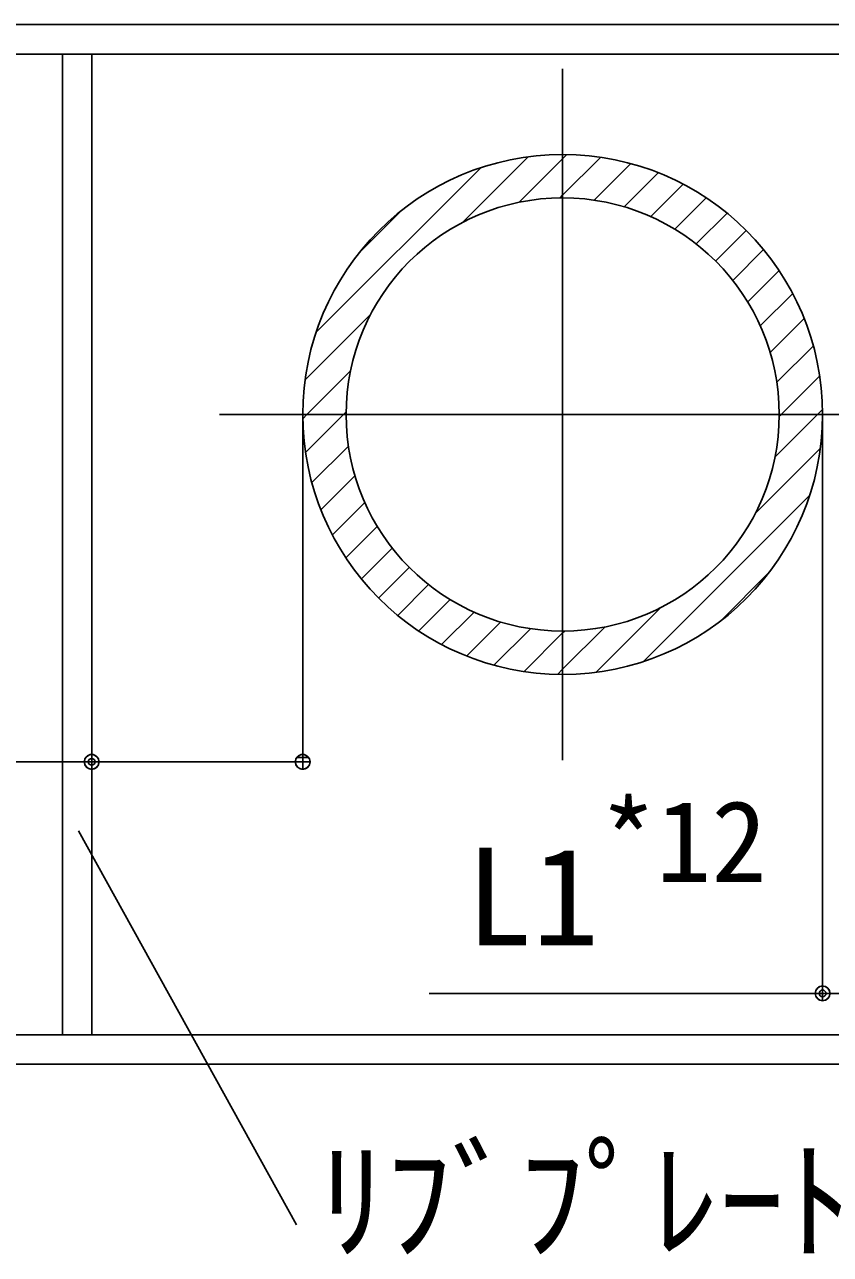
# Model space of a CAD drawing. Units: millimetres, scale not verified. Extents: x -27088 to 3772, y -2667 to 2667.
# Drawn here: x -865.8 to -575.2, y 1210.7 to 1654.2 of the extents above; entities that cross this region are included whole.
import ezdxf
from ezdxf.enums import TextEntityAlignment as Align

# ---------------------------------------------------------------- set-up
doc = ezdxf.new("R2010")
doc.units = ezdxf.units.MM
doc.header["$LTSCALE"] = 8
doc.linetypes.add('USER3', pattern=[50.8, 31.75, -6.35, 6.35, -6.35])
for name, color, linetype in [('0-0_0', 7, 'Continuous'), ('0-1_HARI', 7, 'Continuous'), ('0-3_SUNPOU', 7, 'Continuous'), ('0-4_HATTI', 7, 'Continuous')]:
    doc.layers.add(name, color=color, linetype=linetype)
doc.styles.add('ＭＳ ゴシック', font='')
doc.styles.get('ＭＳ ゴシック').set_extended_font_data('MS Gothic')

msp = doc.modelspace()

# ---------------------------------------------------------------- linework, layer by layer
at = {"layer": '0-1_HARI'}
for p, q in [((-1851.497, 1654.224), (-397.082, 1654.224)), ((-1851.497, 1643.599), (-397.082, 1643.599)), ((-852.171, 1643.493), (-852.171, 1289.743)), ((-841.626, 1643.493), (-841.626, 1289.743)), ((-1851.497, 1289.849), (-397.082, 1289.849)), ((-1851.497, 1279.224), (-397.082, 1279.224))]:
    msp.add_line(p, q, dxfattribs=at)
for radius in [93.75, 78.125]:
    msp.add_circle((-671.758, 1513.599), radius, dxfattribs=at)
at = {"layer": '0-3_SUNPOU'}
for p, q in [((-718.07, 1654.224), (-747.666, 1654.224)), ((-671.758, 1643.599), (-730.053, 1643.599)), ((-765.508, 1513.599), (-765.508, 1385.683)), ((-578.008, 1513.599), (-578.008, 1302.377)), ((-844.262, 1388.319), (-844.211, 1388.834)), ((-844.211, 1388.834), (-844.061, 1389.328)), ((-844.061, 1389.328), (-843.818, 1389.784)), ((-843.818, 1389.784), (-843.49, 1390.183)), ((-843.49, 1390.183), (-843.09, 1390.511)), ((-843.09, 1390.511), (-842.635, 1390.755)), ((-842.635, 1390.755), (-842.14, 1390.905)), ((-841.626, 1390.956), (-841.626, 1390.905)), ((-841.626, 1390.905), (-841.626, 1390.956)), ((-841.626, 1390.755), (-841.626, 1390.905)), ((-841.626, 1390.905), (-841.626, 1390.755)), ((-841.626, 1390.511), (-841.626, 1390.755)), ((-841.626, 1390.755), (-841.626, 1390.511)), ((-841.626, 1390.183), (-841.626, 1390.511)), ((-841.626, 1390.511), (-841.626, 1390.183)), ((-841.626, 1389.784), (-841.626, 1390.183)), ((-841.626, 1390.183), (-841.626, 1389.784)), ((-841.626, 1389.328), (-841.626, 1389.784)), ((-841.626, 1389.784), (-841.626, 1389.328)), ((-841.626, 1388.834), (-841.626, 1389.328)), ((-841.626, 1389.328), (-841.626, 1388.834)), ((-841.626, 1388.319), (-841.626, 1388.834)), ((-841.626, 1388.834), (-841.626, 1388.319)), ((-841.111, 1390.905), (-840.617, 1390.755)), ((-840.617, 1390.755), (-840.161, 1390.511)), ((-840.161, 1390.511), (-839.761, 1390.183)), ((-839.761, 1390.183), (-839.434, 1389.784)), ((-839.434, 1389.784), (-839.19, 1389.328)), ((-839.19, 1389.328), (-839.04, 1388.834)), ((-839.04, 1388.834), (-838.989, 1388.319)), ((-768.144, 1388.319), (-768.094, 1388.834)), ((-768.094, 1388.834), (-767.944, 1389.328)), ((-767.944, 1389.328), (-767.7, 1389.784)), ((-767.7, 1389.784), (-767.372, 1390.183)), ((-767.586, 1389.942), (-765.508, 1389.942)), ((-767.372, 1390.183), (-766.973, 1390.511)), ((-766.973, 1390.511), (-766.517, 1390.755)), ((-766.517, 1390.755), (-766.022, 1390.905)), ((-765.508, 1390.956), (-765.508, 1390.905)), ((-765.508, 1390.905), (-765.508, 1390.956)), ((-765.508, 1390.755), (-765.508, 1390.905)), ((-765.508, 1390.905), (-765.508, 1390.755)), ((-765.508, 1390.511), (-765.508, 1390.755)), ((-765.508, 1390.755), (-765.508, 1390.511)), ((-765.508, 1390.183), (-765.508, 1390.511)), ((-765.508, 1390.511), (-765.508, 1390.183)), ((-765.508, 1389.784), (-765.508, 1390.183)), ((-765.508, 1390.183), (-765.508, 1389.784)), ((-765.508, 1389.942), (-763.431, 1389.942)), ((-765.508, 1389.328), (-765.508, 1389.784)), ((-765.508, 1389.784), (-765.508, 1389.328)), ((-765.508, 1388.834), (-765.508, 1389.328)), ((-765.508, 1389.328), (-765.508, 1388.834)), ((-765.508, 1388.319), (-765.508, 1388.834)), ((-765.508, 1388.834), (-765.508, 1388.319)), ((-764.994, 1390.905), (-764.499, 1390.755)), ((-764.499, 1390.755), (-764.043, 1390.511)), ((-764.043, 1390.511), (-763.644, 1390.183)), ((-763.644, 1390.183), (-763.316, 1389.784)), ((-763.316, 1389.784), (-763.072, 1389.328)), ((-763.072, 1389.328), (-762.922, 1388.834)), ((-762.922, 1388.834), (-762.872, 1388.319)), ((-762.872, 1388.319), (-993.301, 1388.319)), ((-844.222, 1387.861), (-844.262, 1388.319)), ((-844.103, 1387.417), (-844.222, 1387.861)), ((-843.909, 1387.001), (-844.103, 1387.417)), ((-843.645, 1386.625), (-843.909, 1387.001)), ((-843.32, 1386.3), (-843.645, 1386.625)), ((-842.944, 1386.036), (-843.32, 1386.3)), ((-842.527, 1385.842), (-842.944, 1386.036)), ((-842.083, 1385.723), (-842.527, 1385.842)), ((-841.626, 1387.861), (-841.626, 1388.319)), ((-841.626, 1388.319), (-841.626, 1387.861)), ((-841.626, 1387.417), (-841.626, 1387.861)), ((-841.626, 1387.861), (-841.626, 1387.417)), ((-841.626, 1387.001), (-841.626, 1387.417)), ((-841.626, 1387.417), (-841.626, 1387.001)), ((-841.626, 1386.625), (-841.626, 1387.001)), ((-841.626, 1387.001), (-841.626, 1386.625)), ((-841.626, 1386.3), (-841.626, 1386.625)), ((-841.626, 1386.625), (-841.626, 1386.3)), ((-841.626, 1386.036), (-841.626, 1386.3)), ((-841.626, 1386.3), (-841.626, 1386.036)), ((-841.626, 1385.842), (-841.626, 1386.036)), ((-841.626, 1386.036), (-841.626, 1385.842)), ((-841.626, 1385.842), (-841.626, 1385.723)), ((-840.724, 1385.842), (-841.168, 1385.723)), ((-840.307, 1386.036), (-840.724, 1385.842)), ((-839.931, 1386.3), (-840.307, 1386.036)), ((-839.606, 1386.625), (-839.931, 1386.3)), ((-839.342, 1387.001), (-839.606, 1386.625)), ((-839.148, 1387.417), (-839.342, 1387.001)), ((-839.029, 1387.861), (-839.148, 1387.417)), ((-838.989, 1388.319), (-839.029, 1387.861)), ((-768.104, 1387.861), (-768.144, 1388.319)), ((-767.986, 1387.417), (-768.104, 1387.861)), ((-767.791, 1387.001), (-767.986, 1387.417)), ((-767.862, 1387.131), (-767.862, 1387.391)), ((-767.528, 1386.625), (-767.791, 1387.001)), ((-767.203, 1386.3), (-767.528, 1386.625)), ((-766.826, 1386.036), (-767.203, 1386.3)), ((-766.41, 1385.842), (-766.826, 1386.036)), ((-765.966, 1385.723), (-766.41, 1385.842)), ((-765.508, 1387.861), (-765.508, 1388.319)), ((-765.508, 1388.319), (-765.508, 1387.861)), ((-765.508, 1387.417), (-765.508, 1387.861)), ((-765.508, 1387.861), (-765.508, 1387.417)), ((-765.508, 1387.001), (-765.508, 1387.417)), ((-765.508, 1387.417), (-765.508, 1387.001)), ((-765.508, 1386.625), (-765.508, 1387.001)), ((-765.508, 1387.001), (-765.508, 1386.625)), ((-765.508, 1386.3), (-765.508, 1386.625)), ((-765.508, 1386.625), (-765.508, 1386.3)), ((-765.508, 1386.036), (-765.508, 1386.3)), ((-765.508, 1386.3), (-765.508, 1386.036)), ((-765.508, 1385.842), (-765.508, 1386.036)), ((-765.508, 1386.036), (-765.508, 1385.842)), ((-765.508, 1385.842), (-765.508, 1385.723)), ((-764.606, 1385.842), (-765.05, 1385.723)), ((-764.19, 1386.036), (-764.606, 1385.842)), ((-763.813, 1386.3), (-764.19, 1386.036)), ((-763.489, 1386.625), (-763.813, 1386.3)), ((-763.225, 1387.001), (-763.489, 1386.625)), ((-763.031, 1387.417), (-763.225, 1387.001)), ((-762.912, 1387.861), (-763.031, 1387.417)), ((-762.872, 1388.319), (-762.912, 1387.861)), ((-767.8, 1221.272), (-846.338, 1363.397)), ((-719.864, 1304.803), (-469.75, 1304.803)), ((-580.644, 1304.803), (-580.594, 1305.317)), ((-580.594, 1304.288), (-580.644, 1304.803)), ((-580.594, 1305.317), (-580.444, 1305.812)), ((-580.444, 1303.794), (-580.594, 1304.288)), ((-580.444, 1305.812), (-580.2, 1306.268)), ((-580.2, 1306.268), (-579.872, 1306.667)), ((-579.872, 1306.667), (-579.473, 1306.995)), ((-579.473, 1306.995), (-579.017, 1307.239)), ((-579.017, 1307.239), (-578.522, 1307.389)), ((-578.522, 1307.389), (-578.415, 1307.399)), ((-578.008, 1307.399), (-578.008, 1307.389)), ((-578.008, 1307.28), (-578.008, 1307.399)), ((-578.008, 1307.389), (-578.008, 1307.239)), ((-578.008, 1307.086), (-578.008, 1307.28)), ((-578.008, 1307.239), (-578.008, 1306.995)), ((-578.008, 1306.822), (-578.008, 1307.086)), ((-578.008, 1306.995), (-578.008, 1306.667)), ((-578.008, 1306.497), (-578.008, 1306.822)), ((-578.008, 1306.667), (-578.008, 1306.268)), ((-578.008, 1306.121), (-578.008, 1306.497)), ((-578.008, 1306.268), (-578.008, 1305.812)), ((-578.008, 1305.705), (-578.008, 1306.121)), ((-578.008, 1305.812), (-578.008, 1305.317)), ((-578.008, 1305.261), (-578.008, 1305.705)), ((-578.008, 1305.317), (-578.008, 1304.803)), ((-578.008, 1304.803), (-578.008, 1305.261)), ((-578.008, 1304.345), (-578.008, 1304.803)), ((-578.008, 1304.803), (-578.008, 1304.288)), ((-578.008, 1303.901), (-578.008, 1304.345)), ((-578.008, 1304.288), (-578.008, 1303.794)), ((-577.55, 1307.399), (-577.106, 1307.28)), ((-577.106, 1307.28), (-576.69, 1307.086)), ((-576.69, 1307.086), (-576.313, 1306.822)), ((-576.313, 1306.822), (-575.988, 1306.497)), ((-575.988, 1306.497), (-575.725, 1306.121)), ((-575.725, 1306.121), (-575.531, 1305.705)), ((-575.531, 1305.705), (-575.412, 1305.261)), ((-575.412, 1304.345), (-575.531, 1303.901)), ((-575.412, 1305.261), (-575.372, 1304.803)), ((-575.372, 1304.803), (-575.412, 1304.345)), ((-580.2, 1303.338), (-580.444, 1303.794)), ((-579.872, 1302.939), (-580.2, 1303.338)), ((-579.473, 1302.611), (-579.872, 1302.939)), ((-579.017, 1302.367), (-579.473, 1302.611)), ((-578.522, 1302.217), (-579.017, 1302.367)), ((-578.415, 1302.206), (-578.522, 1302.217)), ((-578.008, 1303.485), (-578.008, 1303.901)), ((-578.008, 1303.794), (-578.008, 1303.338)), ((-578.008, 1303.108), (-578.008, 1303.485)), ((-578.008, 1303.338), (-578.008, 1302.939)), ((-578.008, 1302.783), (-578.008, 1303.108)), ((-578.008, 1302.939), (-578.008, 1302.611)), ((-578.008, 1302.52), (-578.008, 1302.783)), ((-578.008, 1302.611), (-578.008, 1302.367)), ((-578.008, 1302.325), (-578.008, 1302.52)), ((-578.008, 1302.367), (-578.008, 1302.217)), ((-578.008, 1302.206), (-578.008, 1302.325)), ((-578.008, 1302.217), (-578.008, 1302.206)), ((-577.106, 1302.325), (-577.55, 1302.206)), ((-576.69, 1302.52), (-577.106, 1302.325)), ((-576.313, 1302.783), (-576.69, 1302.52)), ((-575.988, 1303.108), (-576.313, 1302.783)), ((-575.725, 1303.485), (-575.988, 1303.108)), ((-575.531, 1303.901), (-575.725, 1303.485))]:
    msp.add_line(p, q, dxfattribs=at)
at = {"layer": '0-3_SUNPOU', "linetype": 'USER3'}
for p, q in [((-671.758, 1638.255), (-671.758, 1388.942)), ((-671.758, 1388.942), (-671.758, 1638.255)), ((-795.508, 1513.599), (-547.102, 1513.599))]:
    msp.add_line(p, q, dxfattribs=at)
at = {"layer": '0-3_SUNPOU'}
for points in [[(-842.14, 1390.905), (-841.626, 1390.956), (-841.111, 1390.905)], [(-766.022, 1390.905), (-765.508, 1390.956), (-764.994, 1390.905)], [(-841.626, 1385.723), (-841.626, 1385.683), (-842.083, 1385.723)], [(-841.168, 1385.723), (-841.626, 1385.683), (-841.626, 1385.723), (-841.626, 1385.842)], [(-765.508, 1385.723), (-765.508, 1385.683), (-765.966, 1385.723)], [(-765.05, 1385.723), (-765.508, 1385.683), (-765.508, 1385.723), (-765.508, 1385.842)], [(-578.008, 1307.439), (-578.008, 1307.399), (-578.008, 1307.439)], [(-578.008, 1302.206), (-578.008, 1302.166), (-578.008, 1302.206)]]:
    msp.add_lwpolyline(points, dxfattribs=at)
for centre, radius in [((-841.626, 1388.319), 2.636), ((-841.626, 1388.319), 1.213), ((-765.508, 1388.319), 2.636), ((-578.008, 1304.803), 2.636), ((-578.008, 1304.803), 1.213), ((-578.008, 1304.803), 1.213)]:
    msp.add_circle(centre, radius, dxfattribs=at)
at = {"layer": '0-4_HATTI'}
for p, q in [((-707.85, 1582.887), (-684.22, 1606.517)), ((-687.453, 1590.131), (-671.758, 1605.826)), ((-671.758, 1605.826), (-670.247, 1607.336)), ((-671.758, 1592.673), (-658.085, 1606.346)), ((-760.723, 1543.167), (-701.326, 1602.564)), ((-660.386, 1590.892), (-647.202, 1604.076)), ((-649.607, 1588.518), (-637.328, 1600.797)), ((-672.713, 1591.718), (-671.758, 1592.673)), ((-639.996, 1584.976), (-628.303, 1596.669)), ((-631.354, 1580.465), (-620.032, 1591.787)), ((-745.296, 1571.747), (-729.906, 1587.137)), ((-623.572, 1575.094), (-612.456, 1586.21)), ((-616.593, 1568.919), (-605.545, 1579.968)), ((-610.4, 1561.959), (-599.288, 1573.072)), ((-605.01, 1554.197), (-593.694, 1565.513)), ((-600.477, 1545.576), (-588.795, 1557.259)), ((-764.676, 1526.061), (-741.047, 1549.69)), ((-596.911, 1535.99), (-584.648, 1548.253)), ((-594.506, 1525.242), (-581.348, 1538.4)), ((-763.985, 1513.599), (-748.29, 1529.294)), ((-592.996, 1513.599), (-579.051, 1527.544)), ((-765.496, 1512.088), (-763.985, 1513.599)), ((-764.506, 1499.925), (-750.832, 1513.599)), ((-750.832, 1513.599), (-749.877, 1514.554)), ((-595.147, 1498.295), (-579.843, 1513.599)), ((-593.636, 1512.959), (-592.996, 1513.599)), ((-579.843, 1513.599), (-578.026, 1515.416)), ((-762.235, 1489.043), (-749.051, 1502.227)), ((-602.138, 1478.15), (-578.793, 1501.496)), ((-758.957, 1479.168), (-746.677, 1491.448)), ((-754.829, 1470.143), (-743.135, 1481.837)), ((-600.412, 1466.724), (-582.64, 1484.496)), ((-745.095, 1466.724), (-738.624, 1473.195)), ((-749.947, 1461.872), (-745.095, 1466.724)), ((-744.369, 1454.297), (-733.253, 1465.413)), ((-642.655, 1424.48), (-600.412, 1466.724)), ((-738.127, 1447.385), (-727.079, 1458.434)), ((-615, 1438.982), (-597.142, 1456.841)), ((-731.232, 1441.128), (-720.119, 1452.241)), ((-723.672, 1435.535), (-712.356, 1446.851)), ((-715.418, 1430.636), (-703.736, 1442.318)), ((-659.655, 1420.633), (-636.31, 1443.979)), ((-706.412, 1426.489), (-694.149, 1438.751)), ((-696.559, 1423.189), (-683.401, 1436.346)), ((-685.703, 1420.892), (-671.758, 1434.837)), ((-671.758, 1421.683), (-656.454, 1436.987)), ((-671.758, 1434.837), (-671.118, 1435.476)), ((-673.575, 1419.866), (-671.758, 1421.683))]:
    msp.add_line(p, q, dxfattribs=at)

# ---------------------------------------------------------------- texts
at = {"layer": '0-0_0', "style": 'ＭＳ ゴシック'}
for s, height, p in [('*12', 29.33, (-658.004, 1336.225)), ('L1', 35.19, (-706.573, 1311.558)), ('ﾘﾌﾞﾌﾟﾚｰﾄ', 35.19, (-759.677, 1201.928))]:
    msp.add_text(s, height=height, dxfattribs=at).set_placement(p, align=Align.BOTTOM_LEFT)

doc.saveas('drawing.dxf')
